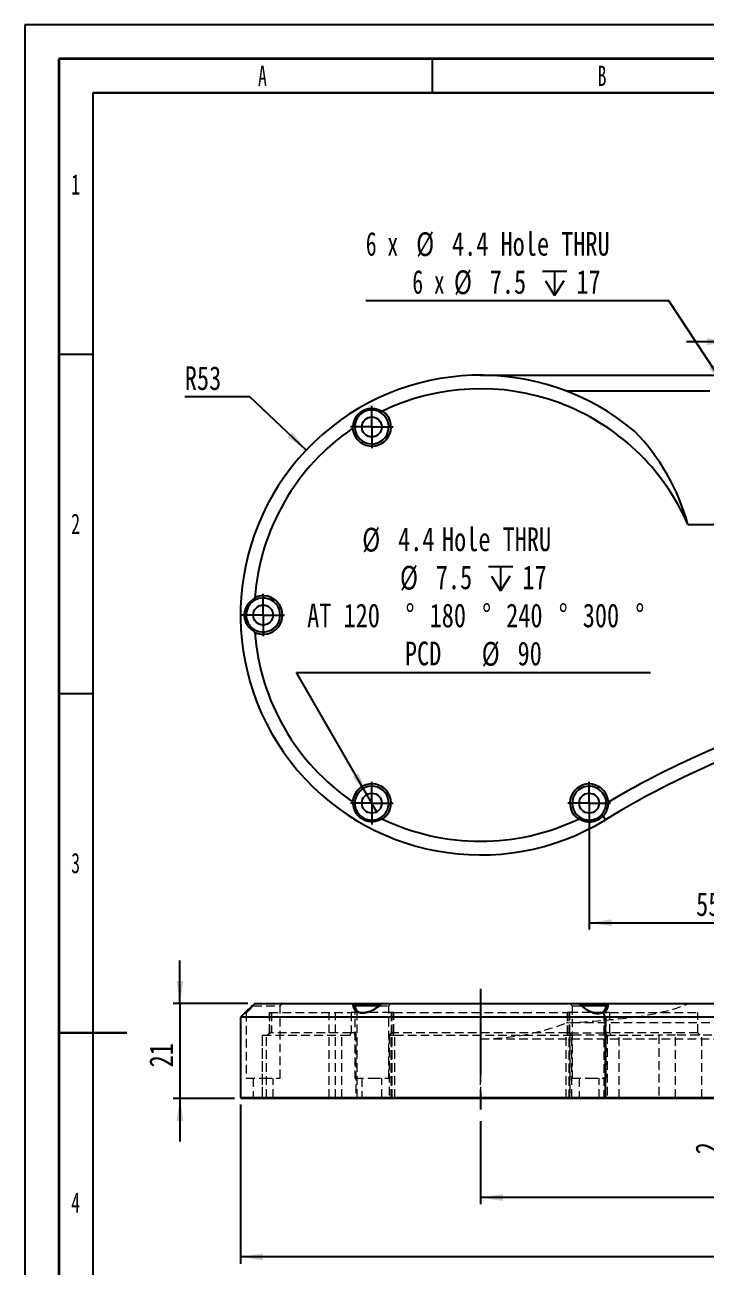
# Model space of a CAD drawing. Header units: millimetres. Extents: x 0 to 420, y 0 to 298.
# Drawn here: x 0 to 100.2, y 115.1 to 298 of the extents above; entities that cross this region are included whole.
import ezdxf

# ---------------------------------------------------------------- set-up
doc = ezdxf.new("R2010")
doc.units = ezdxf.units.MM
doc.linetypes.add('CENTERX2', pattern=[20.32, 12.7, -2.54, 2.54, -2.54])
doc.linetypes.add('HIDDEN', pattern=[1.905, 1.27, -0.635])
for name, color, linetype in [('SLD-0', 179, 'Continuous'), ('레이어10', 30, 'Continuous'), ('중심선', 1, 'CENTERX2'), ('치수선', 104, 'Continuous')]:
    doc.layers.add(name, color=color, linetype=linetype)
doc.layers.add('도면층1', color=4, linetype='Continuous', lineweight=35)
doc.layers.add('도면층2', color=3, linetype='Continuous', lineweight=25)
doc.styles.add('SLDTEXTSTYLE0', font='TXT', dxfattribs={"width": 0.638186})
doc.styles.add('SLDTEXTSTYLE3', font='TXT', dxfattribs={"width": 0.75})
doc.styles.add('SLDTEXTSTYLE5', font='TXT', dxfattribs={"width": 0.666667})
doc.dimstyles.new('SLDDIMSTYLE0', dxfattribs={"dimtxt": 3.5, "dimasz": 3.302, "dimexe": 0, "dimexo": 0.0625, "dimgap": 0.875, "dimtad": 1, "dimdec": 3, "dimlfac": 1.5, "dimrnd": 1e-09, "dimzin": 12, "dimdsep": 46, "dimtxsty": 'SLDTEXTSTYLE3', "dimsah": 1, "dimcen": 0.09, "dimadec": 0, "dimazin": 3, "dimtfac": 1, "dimtdec": 3, "dimtofl": 0, "dimtmove": 0, "dimatfit": 3, "dimfxl": 1, "dimfrac": 2, "dimtolj": 1, "dimtzin": 12, "dimarcsym": 0})
doc.dimstyles.new('SLDDIMSTYLE1', dxfattribs={"dimtxt": 3.5, "dimasz": 3.302, "dimexe": 0, "dimexo": 0.0625, "dimgap": 0.875, "dimtad": 1, "dimdec": 3, "dimlfac": 1.5, "dimrnd": 1e-09, "dimzin": 12, "dimdsep": 46, "dimtxsty": 'SLDTEXTSTYLE3', "dimsah": 1, "dimcen": 0.09, "dimadec": 0, "dimazin": 3, "dimtfac": 1, "dimtdec": 3, "dimtmove": 0, "dimatfit": 0, "dimfxl": 1, "dimfrac": 2, "dimtolj": 1, "dimtzin": 12, "dimarcsym": 0})
doc.dimstyles.new('SLDDIMSTYLE3', dxfattribs={"dimtxt": 3.5, "dimasz": 3.302, "dimexe": 0, "dimexo": 0.0625, "dimgap": 0.875, "dimtad": 0, "dimtih": 1, "dimtoh": 1, "dimdec": 3, "dimlfac": 1.5, "dimrnd": 1e-09, "dimzin": 12, "dimdsep": 46, "dimtxsty": 'SLDTEXTSTYLE3', "dimblk1": 'NONE', "dimsah": 1, "dimcen": 0, "dimadec": 0, "dimazin": 3, "dimtfac": 1, "dimtdec": 3, "dimtmove": 0, "dimatfit": 3, "dimldrblk": 'NONE', "dimfxl": 1, "dimfrac": 2, "dimtolj": 1, "dimtzin": 12, "dimarcsym": 0})
doc.dimstyles.new('SLDDIMSTYLE5', dxfattribs={"dimtxt": 3.5, "dimasz": 3.302, "dimexe": 0, "dimexo": 0.0625, "dimgap": 0.875, "dimtad": 0, "dimtih": 1, "dimtoh": 1, "dimdec": 3, "dimlfac": 1.5, "dimrnd": 1e-09, "dimzin": 12, "dimdsep": 46, "dimtxsty": 'SLDTEXTSTYLE3', "dimblk1": 'NONE', "dimsah": 1, "dimcen": 0, "dimadec": 0, "dimazin": 3, "dimtfac": 1, "dimtdec": 3, "dimtmove": 0, "dimatfit": 3, "dimldrblk": 'NONE', "dimfxl": 1, "dimfrac": 2, "dimtolj": 1, "dimtzin": 12, "dimarcsym": 0})
doc.dimstyles.new('SLDDIMSTYLE7', dxfattribs={"dimtxt": 3.5, "dimasz": 3.302, "dimexe": 0, "dimexo": 0.0625, "dimgap": 0.875, "dimtad": 0, "dimtih": 1, "dimtoh": 1, "dimdec": 3, "dimlfac": 1.5, "dimrnd": 1e-09, "dimzin": 12, "dimdsep": 46, "dimtxsty": 'SLDTEXTSTYLE3', "dimblk1": 'NONE', "dimblk2": 'NONE', "dimsah": 1, "dimcen": 0, "dimadec": 0, "dimazin": 3, "dimtfac": 1, "dimtdec": 3, "dimtofl": 0, "dimtmove": 0, "dimatfit": 3, "dimldrblk": 'NONE', "dimfxl": 1, "dimfrac": 2, "dimtolj": 1, "dimtzin": 12, "dimarcsym": 0})

# ---------------------------------------------------------------- blocks, each defined once
blk = doc.blocks.new('_D')
at = {"layer": '치수선', "transparency": 16777216}
for p, q in [((300.42, 150.02), (300.42, 124.25)), ((67.09, 136.47), (67.09, 124.25)), ((300.42, 125.25), (67.09, 125.25))]:
    blk.add_line(p, q, dxfattribs=at)
for points in [[(67.09, 125.25), (70.39, 124.74), (70.39, 125.75)], [(300.42, 125.25), (297.12, 125.75), (297.12, 124.74)]]:
    blk.add_solid(points, dxfattribs=at)
at = {"layer": '치수선', "transparency": 16777216, "insert": (180.98, 129.76), "char_height": 3.5, "attachment_point": 1, "style": 'SLDTEXTSTYLE3'}
blk.add_mtext('350', dxfattribs=at)
blk = doc.blocks.new('_D_1')
at = {"layer": '레이어10', "transparency": 16777216}
for p, q in [((311.42, 148.16), (311.42, 115.49)), ((31.76, 138.96), (31.76, 115.49)), ((311.42, 116.49), (31.76, 116.49))]:
    blk.add_line(p, q, dxfattribs=at)
for points in [[(31.76, 116.49), (35.06, 115.98), (35.06, 117)], [(311.42, 116.49), (308.12, 117), (308.12, 115.98)]]:
    blk.add_solid(points, dxfattribs=at)
at = {"layer": '레이어10', "transparency": 16777216, "char_height": 3.5, "attachment_point": 1, "style": 'SLDTEXTSTYLE3'}
for s, insert in [('(', (177.32, 121)), ('419.5', (179.04, 121)), (')', (190.68, 121))]:
    blk.add_mtext(s, dxfattribs=dict(at, insert=insert))
blk = doc.blocks.new('_D_2')
at = {"layer": '치수선', "transparency": 16777216}
for p, q in [((103.26, 139.83), (103.26, 146.18)), ((103.26, 139.83), (103.26, 138.49)), ((103.26, 138.49), (103.26, 131.61))]:
    blk.add_line(p, q, dxfattribs=at)
for points in [[(103.26, 139.83), (103.77, 143.13), (102.76, 143.13)], [(103.26, 138.49), (102.76, 135.19), (103.77, 135.19)]]:
    blk.add_solid(points, dxfattribs=at)
at = {"layer": '치수선', "transparency": 16777216, "insert": (98.75, 131.61), "char_height": 3.5, "attachment_point": 1, "rotation": 90, "style": 'SLDTEXTSTYLE3'}
blk.add_mtext('2', dxfattribs=at)
blk = doc.blocks.new('_D_5')
at = {"layer": '레이어10', "transparency": 16777216}
for p, q in [((22.84, 153.83), (22.84, 160.18)), ((32.85, 153.83), (21.84, 153.83)), ((22.84, 153.83), (22.84, 139.83)), ((30.89, 139.83), (21.84, 139.83)), ((22.84, 139.83), (22.84, 133.48))]:
    blk.add_line(p, q, dxfattribs=at)
for points in [[(22.84, 153.83), (23.35, 157.13), (22.33, 157.13)], [(22.84, 139.83), (22.33, 136.52), (23.35, 136.52)]]:
    blk.add_solid(points, dxfattribs=at)
at = {"layer": '레이어10', "transparency": 16777216, "insert": (18.33, 144.42), "char_height": 3.5, "attachment_point": 1, "rotation": 90, "style": 'SLDTEXTSTYLE3'}
blk.add_mtext('21', dxfattribs=at)
blk = doc.blocks.new('SW_SYMBOL_HOLE_DEPTH')
at = {"layer": '치수선', "color": 0}
for p, q in [((0, 875), (800, 875)), ((400, 875), (400, 75)), ((100, 555), (400, 75)), ((700, 555), (400, 75))]:
    blk.add_line(p, q, dxfattribs=at)
blk = doc.blocks.new('_D_10')
at = {"layer": '치수선', "transparency": 16777216}
for p, q in [((94.82, 257.32), (50.21, 257.32)), ((102.95, 244.95), (94.82, 257.32)), ((104.56, 242.49), (102.95, 244.95))]:
    blk.add_line(p, q, dxfattribs=at)
blk.add_solid([(102.95, 244.95), (101.56, 247.98), (100.71, 247.43)], dxfattribs=at)
at = {"layer": '치수선', "transparency": 16777216, "xscale": 0.004470703125, "yscale": 0.004470703125, "zscale": 0.004470703125}
blk.add_blockref('SW_SYMBOL_HOLE_DEPTH', (76.21, 257.8), dxfattribs=at)
at = {"layer": '치수선', "transparency": 16777216, "char_height": 3.5, "attachment_point": 1}
for s, insert, style in [('6 x', (50.21, 267.49), 'SLDTEXTSTYLE5'), ('%%c', (57.62, 267.44), 'SLDTEXTSTYLE3'), ('4.4 Hole THRU', (62.9, 267.49), 'SLDTEXTSTYLE3'), ('6 x', (57.06, 261.88), 'SLDTEXTSTYLE5'), ('%%c', (63.18, 261.83), 'SLDTEXTSTYLE3'), ('7.5', (68.46, 261.88), 'SLDTEXTSTYLE3'), ('17', (81.21, 261.88), 'SLDTEXTSTYLE3')]:
    blk.add_mtext(s, dxfattribs=dict(at, insert=insert, style=style))
blk = doc.blocks.new('_None')
blk = doc.blocks.new('_D_12')
at = {"layer": '치수선', "transparency": 16777216}
for p, q in [((50.36, 184.61), (39.99, 202.57)), ((39.99, 202.57), (92.11, 202.57)), ((51.82, 182.07), (50.36, 184.61))]:
    blk.add_line(p, q, dxfattribs=at)
blk.add_solid([(50.36, 184.61), (49.15, 187.72), (48.27, 187.22)], dxfattribs=at)
at = {"layer": '치수선', "transparency": 16777216, "xscale": 0.004470703125, "yscale": 0.004470703125, "zscale": 0.004470703125}
blk.add_blockref('SW_SYMBOL_HOLE_DEPTH', (68.27, 214.28), dxfattribs=at)
at = {"layer": '치수선', "transparency": 16777216, "char_height": 3.5, "attachment_point": 1, "style": 'SLDTEXTSTYLE3'}
for s, insert in [('%%c', (49.68, 223.91)), ('4.4', (54.96, 223.97)), ('Hole THRU', (61.42, 223.97)), ('%%c', (55.24, 218.3)), ('7.5', (60.51, 218.36)), ('17', (73.27, 218.36)), ('AT 120', (41.57, 212.75)), ('%%d', (56.06, 212.69)), ('180', (59.6, 212.75)), ('%%d', (67.34, 212.69)), ('240', (70.87, 212.75)), ('%%d', (78.61, 212.69)), ('300', (82.15, 212.75)), ('%%d', (89.89, 212.69)), ('PCD', (55.96, 207.14)), ('%%c', (67.27, 207.09)), ('90', (72.55, 207.14))]:
    blk.add_mtext(s, dxfattribs=dict(at, insert=insert))
blk = doc.blocks.new('_D_14')
at = {"layer": '치수선', "transparency": 16777216}
for p, q in [((119.76, 194.22), (119.76, 164.72)), ((83.09, 182.34), (83.09, 164.72)), ((83.09, 165.72), (119.76, 165.72))]:
    blk.add_line(p, q, dxfattribs=at)
for points in [[(83.09, 165.72), (86.39, 165.21), (86.39, 166.23)], [(119.76, 165.72), (116.45, 166.23), (116.45, 165.21)]]:
    blk.add_solid(points, dxfattribs=at)
at = {"layer": '치수선', "transparency": 16777216, "insert": (98.84, 170.23), "char_height": 3.5, "attachment_point": 1, "style": 'SLDTEXTSTYLE3'}
blk.add_mtext('55', dxfattribs=at)
blk = doc.blocks.new('_D_16')
at = {"layer": '치수선', "transparency": 16777216}
for p, q in [((103.76, 251.32), (97.41, 251.32)), ((103.76, 247.85), (103.76, 252.32)), ((103.76, 251.32), (119.76, 251.32)), ((119.76, 202.48), (119.76, 252.32)), ((119.76, 251.32), (126.11, 251.32))]:
    blk.add_line(p, q, dxfattribs=at)
for points in [[(103.76, 251.32), (100.45, 251.83), (100.45, 250.81)], [(119.76, 251.32), (123.06, 250.81), (123.06, 251.83)]]:
    blk.add_solid(points, dxfattribs=at)
at = {"layer": '치수선', "transparency": 16777216, "insert": (108.77, 255.83), "char_height": 3.5, "attachment_point": 1, "style": 'SLDTEXTSTYLE3'}
blk.add_mtext('24', dxfattribs=at)
blk = doc.blocks.new('_D_17')
at = {"layer": '레이어10', "transparency": 16777216}
blk.add_line((33.15, 243.2), (23.56, 243.2), dxfattribs=at)
at = {"layer": '레이어10', "transparency": 16777216, "insert": (23.56, 247.71), "char_height": 3.5, "attachment_point": 1, "style": 'SLDTEXTSTYLE3'}
blk.add_mtext('R53', dxfattribs=at)
blk = doc.blocks.new('_D_18')
at = {"layer": '치수선', "transparency": 16777216, "insert": (106.06, 179.83), "char_height": 3.5, "attachment_point": 1, "style": 'SLDTEXTSTYLE3'}
blk.add_mtext('R196', dxfattribs=at)
blk = doc.blocks.new('SW_CENTERMARKSYMBOL_9')
at = {"layer": '중심선', "color": 0}
for p, q in [((0, 1.67), (0, 3.13)), ((-1.67, 0), (-3.13, 0)), ((0, 0), (-1.67, 0)), ((0, 0), (0, 1.67)), ((0, 0), (0, -1.67)), ((0, 0), (1.67, 0)), ((1.67, 0), (3.13, 0)), ((0, -1.67), (0, -3.13))]:
    blk.add_line(p, q, dxfattribs=at)
blk = doc.blocks.new('SW_CENTERMARKSYMBOL_10')
at = {"layer": '중심선', "color": 0}
for p, q in [((0, 1.67), (0, 3.13)), ((-1.67, 0), (-3.13, 0)), ((0, 0), (-1.67, 0)), ((0, 0), (0, 1.67)), ((0, 0), (0, -1.67)), ((0, 0), (1.67, 0)), ((1.67, 0), (3.13, 0)), ((0, -1.67), (0, -3.13))]:
    blk.add_line(p, q, dxfattribs=at)
blk = doc.blocks.new('SW_CENTERMARKSYMBOL_11')
at = {"layer": '중심선', "color": 0}
for p, q in [((0, 1.67), (0, 3.13)), ((-1.67, 0), (-3.13, 0)), ((0, 0), (-1.67, 0)), ((0, 0), (0, 1.67)), ((0, 0), (0, -1.67)), ((0, 0), (1.67, 0)), ((1.67, 0), (3.13, 0)), ((0, -1.67), (0, -3.13))]:
    blk.add_line(p, q, dxfattribs=at)
blk = doc.blocks.new('SW_CENTERMARKSYMBOL_12')
at = {"layer": '중심선', "color": 0}
for p, q in [((0, 1.67), (0, 3.13)), ((-1.67, 0), (-3.13, 0)), ((0, 0), (-1.67, 0)), ((0, 0), (0, 1.67)), ((0, 0), (0, -1.67)), ((0, 0), (1.67, 0)), ((1.67, 0), (3.13, 0)), ((0, -1.67), (0, -3.13))]:
    blk.add_line(p, q, dxfattribs=at)

msp = doc.modelspace()

# ---------------------------------------------------------------- linework, layer by layer
at = {"color": 7, "linetype": 'Continuous', "lineweight": 25}
for p, q in [((67.090004, 246.385926), (103.145972, 246.385926)), ((100.874373, 244.0455), (79.735655, 244.0455)), ((97.640509, 224.385926), (111.634963, 224.385926)), ((85.158192, 181.469658), (84.952898, 181.672558)), ((85.506947, 180.898643), (85.158192, 181.469658)), ((33.227744, 153.237833), (33.743983, 153.728369)), ((33.854327, 153.826), (48.264076, 153.826)), ((48.264076, 153.826), (52.680255, 153.826)), ((52.680255, 153.826), (81.499753, 153.826)), ((81.499753, 153.826), (85.919787, 153.826)), ((85.919787, 153.826), (117.276474, 153.826)), ((32.354468, 152.423797), (31.756671, 151.826)), ((31.756671, 151.826), (31.756671, 139.959333)), ((85.506947, 151.826), (31.756671, 151.826)), ((52.122136, 153.492667), (48.602003, 153.492667)), ((85.584152, 153.492667), (81.95099, 153.492667)), ((84.774986, 152.389301), (84.952898, 152.445555)), ((85.158192, 152.495095), (84.952898, 152.445555)), ((85.506947, 151.826), (85.158192, 152.495095)), ((85.506947, 139.959333), (85.506947, 151.826)), ((119.849446, 151.826), (85.506947, 151.826)), ((31.756671, 139.959333), (31.890004, 139.826)), ((31.756671, 139.959333), (85.506947, 139.959333)), ((85.43745, 139.826), (31.890004, 139.826)), ((85.43745, 139.826), (85.506947, 139.959333)), ((153.614888, 139.826), (85.43745, 139.826)), ((85.506947, 139.959333), (153.614888, 139.959333))]:
    msp.add_line(p, q, dxfattribs=at)
at = {"color": 7, "linetype": 'HIDDEN', "lineweight": 18}
for p, q in [((37.590004, 153.492667), (37.923338, 153.826)), ((48.376853, 153.705818), (48.590004, 153.492667)), ((53.590004, 153.492667), (53.923338, 153.826)), ((80.256671, 153.826), (80.590004, 153.492667)), ((85.590004, 153.492667), (85.821692, 153.724354)), ((32.354301, 152.423632), (32.590004, 152.423631)), ((32.590004, 152.423655), (32.590004, 142.826)), ((33.634135, 153.492667), (37.590004, 153.492667)), ((36.036497, 152.492667), (36.016778, 152.492667)), ((36.016778, 152.492667), (36.016778, 149.492667)), ((36.036497, 152.492667), (48.043304, 152.492667)), ((36.036497, 149.492667), (36.036497, 152.492667)), ((36.330165, 152.492667), (36.330165, 149.492667)), ((37.590004, 142.826), (37.590004, 153.492667)), ((44.81651, 139.959333), (44.81651, 152.492667)), ((45.756671, 139.959333), (45.756671, 152.492667)), ((48.921909, 152.492667), (48.043304, 152.492667)), ((48.043304, 152.492667), (48.043304, 149.492667)), ((48.590004, 153.492667), (48.602003, 153.492667)), ((48.590004, 153.492667), (48.590004, 142.826)), ((48.921909, 139.959333), (48.921909, 152.492667)), ((53.943024, 152.492667), (48.921909, 152.492667)), ((49.722038, 152.423632), (49.839895, 152.423631)), ((52.122136, 153.492667), (53.590004, 153.492667)), ((53.590004, 142.826), (53.590004, 153.492667)), ((54.344152, 152.492667), (53.943024, 152.492667)), ((53.943024, 152.492667), (53.943024, 139.959333)), ((53.969747, 152.492667), (53.969747, 139.959333)), ((54.090004, 139.959333), (54.090004, 152.492667)), ((54.344152, 152.492667), (79.835857, 152.492667)), ((54.344152, 149.492667), (54.344152, 152.492667)), ((80.236985, 152.492667), (79.835857, 152.492667)), ((79.835857, 152.492667), (79.835857, 149.492667)), ((80.090004, 152.492667), (80.090004, 139.959333)), ((80.210261, 139.959333), (80.210261, 152.492667)), ((85.2581, 152.492667), (80.236985, 152.492667)), ((80.236985, 139.959333), (80.236985, 152.492667)), ((80.590004, 153.492667), (81.95099, 153.492667)), ((80.590004, 153.492667), (80.590004, 142.826)), ((85.2581, 152.492667), (85.2581, 139.959333)), ((86.136705, 152.492667), (85.2581, 152.492667)), ((85.584152, 153.492667), (85.590004, 153.492667)), ((85.590004, 142.826), (85.590004, 153.492667)), ((86.136705, 149.492667), (86.136705, 152.492667)), ((86.136705, 152.492667), (99.090004, 152.492667)), ((99.090004, 149.492667), (99.090004, 152.492667)), ((100.874373, 150.966426), (79.735655, 150.966426)), ((34.936444, 149.159333), (34.985601, 149.159333)), ((34.936444, 149.159333), (34.936444, 139.959333)), ((34.985601, 149.159333), (46.67598, 149.159333)), ((34.985601, 139.959333), (34.985601, 149.159333)), ((35.563218, 139.959333), (35.563218, 149.159333)), ((36.016778, 149.492667), (35.683445, 149.159333)), ((36.036497, 149.492667), (35.713023, 149.159333)), ((36.036497, 149.492667), (36.016778, 149.492667)), ((48.043304, 149.492667), (36.036497, 149.492667)), ((46.67598, 149.159333), (48.494176, 149.159333)), ((46.67598, 139.959333), (46.67598, 149.159333)), ((48.043304, 149.492667), (47.844901, 149.159333)), ((48.737101, 149.492667), (48.043304, 149.492667)), ((48.737101, 149.492667), (48.737101, 139.959333)), ((53.647537, 149.159333), (54.476323, 149.159333)), ((53.647537, 149.159333), (53.647537, 139.959333)), ((53.9443, 139.959333), (53.9443, 149.492667)), ((54.344152, 149.492667), (53.9443, 149.492667)), ((54.211382, 149.159333), (54.344152, 149.492667)), ((79.835857, 149.492667), (54.344152, 149.492667)), ((54.476323, 149.159333), (79.703685, 149.159333)), ((54.476323, 139.959333), (54.476323, 149.159333)), ((67.090004, 149.159333), (67.090004, 139.959333)), ((67.090004, 139.959333), (67.090004, 148.626)), ((67.090004, 148.626), (103.145972, 148.626)), ((79.703685, 139.959333), (79.703685, 149.159333)), ((79.703685, 149.159333), (80.532472, 149.159333)), ((79.968626, 149.159333), (79.835857, 149.492667)), ((80.235709, 149.492667), (79.835857, 149.492667)), ((80.235709, 149.492667), (80.235709, 139.959333)), ((80.235709, 149.492667), (85.442908, 149.492667)), ((85.756671, 149.159333), (80.532472, 149.159333)), ((80.532472, 139.959333), (80.532472, 149.159333)), ((86.136705, 149.492667), (85.442908, 149.492667)), ((85.442908, 139.959333), (85.442908, 149.492667)), ((85.685833, 149.159333), (87.504029, 149.159333)), ((85.756671, 149.159333), (85.756671, 139.959333)), ((99.090004, 149.492667), (86.136705, 149.492667)), ((86.335108, 149.159333), (86.136705, 149.492667)), ((87.504029, 149.159333), (93.371123, 149.159333)), ((87.504029, 139.959333), (87.504029, 149.159333)), ((93.371123, 149.159333), (93.371123, 139.959333)), ((95.792938, 149.159333), (93.371123, 149.159333)), ((95.792938, 139.959333), (95.792938, 149.159333)), ((101.138027, 149.159333), (95.792938, 149.159333)), ((99.423338, 149.159333), (99.090004, 149.492667)), ((99.676082, 139.959333), (99.676082, 149.159333)), ((32.590004, 142.826), (35.090004, 142.826)), ((33.623338, 142.826), (33.623338, 139.959333)), ((35.090004, 142.826), (37.590004, 142.826)), ((36.556671, 139.959333), (36.556671, 142.826)), ((48.590004, 142.826), (51.090004, 142.826)), ((49.623338, 142.826), (49.623338, 139.959333)), ((51.090004, 142.826), (53.590004, 142.826)), ((52.556671, 139.959333), (52.556671, 142.826)), ((80.590004, 142.826), (83.090004, 142.826)), ((81.623338, 142.826), (81.623338, 139.959333)), ((83.090004, 142.826), (85.590004, 142.826)), ((84.556671, 139.959333), (84.556671, 142.826)), ((33.623338, 139.959333), (33.490004, 139.826)), ((34.936444, 139.959333), (34.80311, 139.826)), ((34.985601, 139.959333), (34.857183, 139.826)), ((35.563218, 139.959333), (35.492562, 139.826)), ((36.690004, 139.826), (36.556671, 139.959333)), ((44.81651, 139.959333), (44.745854, 139.826)), ((45.623338, 139.826), (45.756671, 139.959333)), ((46.67598, 139.959333), (46.594324, 139.826)), ((48.921909, 139.959333), (49.018269, 139.826)), ((49.623338, 139.959333), (49.490004, 139.826)), ((52.690004, 139.826), (52.556671, 139.959333)), ((53.647537, 139.959333), (53.514204, 139.826)), ((53.943024, 139.959333), (53.818815, 139.835124)), ((53.818861, 139.835078), (53.9443, 139.959333)), ((53.969747, 139.959333), (53.841759, 139.826)), ((53.956671, 139.826), (54.090004, 139.959333)), ((54.425868, 139.826), (54.476323, 139.959333)), ((67.090004, 139.826), (67.090004, 139.959333)), ((79.75414, 139.826), (79.703685, 139.959333)), ((80.090004, 139.959333), (80.223338, 139.826)), ((80.33825, 139.826), (80.210261, 139.959333)), ((80.361148, 139.835078), (80.235709, 139.959333)), ((80.361194, 139.835124), (80.236985, 139.959333)), ((80.665805, 139.826), (80.532472, 139.959333)), ((81.623338, 139.959333), (81.490004, 139.826)), ((84.690004, 139.826), (84.556671, 139.959333)), ((85.16174, 139.826), (85.2581, 139.959333)), ((85.756671, 139.959333), (85.756671, 139.826)), ((87.585685, 139.826), (87.504029, 139.959333)), ((93.476248, 139.826), (93.371123, 139.959333)), ((95.849626, 139.826), (95.792938, 139.959333)), ((99.676082, 139.959333), (99.72248, 139.826))]:
    msp.add_line(p, q, dxfattribs=at)
at = {"color": 7, "linetype": 'HIDDEN', "lineweight": 18, "flags": 128}
for points in [[(51.062747, 152.749196), (51.061372, 152.749154), (51.059989, 152.749111)], [(51.063531, 152.749588), (51.062209, 152.749553), (51.060881, 152.749518)]]:
    msp.add_lwpolyline(points, dxfattribs=at)
at = {"color": 7, "linetype": 'Continuous', "lineweight": 25}
for centre in [(51.090004, 238.765405), (35.090004, 211.052592), (51.090004, 183.339779), (83.090004, 183.339779)]:
    msp.add_circle(centre, 1.466667, dxfattribs=at)
for centre, radius, start, end in [((67.090004, 211.052592), 35.333333, 50.0414655, 301.41507842), ((67.090004, 211.052592), 33.333333, 23.57817848, 115.61313404), ((51.090004, 238.765405), 2.833333, 184.14333308, 55.85666692), ((51.090004, 238.765405), 2.5, 174.38416137, 65.61584103), ((67.090004, 211.052592), 33.333333, 124.38686596, 175.61313404), ((35.090004, 211.052592), 2.5, 234.38416137, 125.61584103), ((35.090004, 211.052592), 2.833333, 244.14333308, 115.85666692), ((67.090004, 211.052592), 33.333333, 184.38686596, 235.61313404), ((153.614888, 69.385926), 132.666667, 105.8969274, 120.68145499), ((153.614888, 69.385926), 130.666667, 104.97567875, 121.41507842), ((51.090004, 183.339779), 2.833333, 304.14333308, 175.85666692), ((51.090004, 183.339779), 2.5, 294.38416137, 185.61584103), ((83.090004, 183.339779), 2.833333, 2.86864117, 235.85666692), ((83.090004, 183.339779), 2.5, 356.07882819, 242.89608942), ((67.090004, 211.052592), 33.333333, 244.38686596, 295.61313404)]:
    msp.add_arc(centre, radius, start, end, dxfattribs=at)
at = {"color": 7, "linetype": 'HIDDEN', "lineweight": 18}
msp.add_arc((67.090004, 183.959333), 35.333333, 270, 290.97102428, dxfattribs=at)
at = {"color": 7, "linetype": 'Continuous', "lineweight": 25}
msp.add_ellipse((67.090004, 215.717683), major_axis=(0, 32.072498), ratio=0.9893649353, start_param=4.9860627181, end_param=5.4863682595, dxfattribs=at)
at = {"color": 7, "linetype": 'HIDDEN', "lineweight": 18}
for centre, major_axis, ratio, start_param, end_param in [((67.090004, 155.086835), (31.731405, 0), 0.1470180924, 5.5092060281, 6.0095115695), ((67.090004, 155.765394), (35.333333, 0), 0.1454545455, 5.0784024016, 5.4097969717)]:
    msp.add_ellipse(centre, major_axis=major_axis, ratio=ratio, start_param=start_param, end_param=end_param, dxfattribs=at)
at = {"color": 7, "linetype": 'Continuous', "lineweight": 25}
for points, knots in [([(48.354418, 238.740264), (48.354392, 238.766168), (48.35434, 238.81782), (48.357969, 238.921979), (48.367919, 239.053317), (48.389532, 239.21297), (48.421255, 239.374592), (48.463684, 239.537533), (48.517222, 239.700745), (48.582133, 239.863141), (48.658944, 240.024323), (48.748409, 240.184017), (48.8508, 240.34084), (48.966043, 240.493175), (49.093912, 240.639568), (49.234365, 240.778846), (49.386457, 240.90911), (49.548813, 241.028667), (49.720432, 241.136502), (49.899798, 241.231416), (50.084626, 241.312295), (50.272569, 241.378626), (50.462791, 241.430645), (50.653586, 241.468373), (50.842967, 241.492103), (51.029256, 241.502505), (51.212254, 241.50038), (51.391129, 241.48642), (51.564809, 241.461444), (51.732428, 241.426401), (51.894058, 241.382036), (52.050007, 241.328868), (52.200084, 241.267509), (52.319748, 241.210058), (52.412291, 241.160855), (52.457093, 241.134929), (52.47957, 241.121922)], [0, 0, 0, 0, 0.0155937523, 0.0310941555, 0.0621369522, 0.0932081955, 0.1243986713, 0.1558013782, 0.1871143032, 0.2182673978, 0.2493928632, 0.2806491108, 0.3121295273, 0.3434242808, 0.3746426562, 0.4060354105, 0.4374664276, 0.4686280475, 0.499819292, 0.5313053566, 0.5625756845, 0.5936590693, 0.6248453801, 0.6563189119, 0.6875981354, 0.7187483265, 0.7499688793, 0.7814017632, 0.812706914, 0.8438526158, 0.8749671731, 0.9061573509, 0.9375142265, 0.9688392546, 0.9843669515, 1, 1, 1, 1]), ([(52.122136, 241.0424), (52.095156, 241.054301), (52.041814, 241.077832), (51.960021, 241.10964), (51.862739, 241.143874), (51.749162, 241.178202), (51.57234, 241.221402), (51.341426, 241.258256), (51.048965, 241.270988), (50.745426, 241.247987), (50.43732, 241.18572), (50.130908, 241.081766), (49.836958, 240.937017), (49.563697, 240.754342), (49.320597, 240.541152), (49.111819, 240.3045), (48.940304, 240.053228), (48.805208, 239.793536), (48.721796, 239.575405), (48.670644, 239.400215), (48.640285, 239.269795), (48.616634, 239.138992), (48.606937, 239.05353), (48.602003, 239.01005)], [0, 0, 0, 0, 0.0217341959, 0.0429711647, 0.063715515, 0.0957847704, 0.1267856485, 0.1898214741, 0.2526076782, 0.3147509038, 0.3769517701, 0.4382823352, 0.5000362916, 0.5613250471, 0.6232590451, 0.6851596571, 0.7477552715, 0.8102839843, 0.8731538235, 0.904386662, 0.9367139539, 0.9678020797, 1, 1, 1, 1]), ([(52.122136, 241.0424), (52.179943, 241.057909), (52.297827, 241.089535), (52.418216, 241.11099), (52.47957, 241.121923)], [0, 0, 0, 0, 0.4903752338, 1, 1, 1, 1]), ([(48.354417, 238.740265), (48.394545, 238.787911), (48.473319, 238.881445), (48.559649, 238.967722), (48.602003, 239.01005)], [0, 0, 0, 0, 0.5094000084, 1, 1, 1, 1]), ([(33.743984, 208.670934), (33.721537, 208.683864), (33.67678, 208.709645), (33.58839, 208.764867), (33.479623, 208.839154), (33.352166, 208.937697), (33.228059, 209.045981), (33.108162, 209.164196), (32.993585, 209.292167), (32.885402, 209.42958), (32.78422, 209.576691), (32.690653, 209.734017), (32.606036, 209.901102), (32.531731, 210.077073), (32.468885, 210.261007), (32.418494, 210.452282), (32.381728, 210.64913), (32.359367, 210.849512), (32.351788, 211.052056), (32.359274, 211.254849), (32.381644, 211.455354), (32.418172, 211.651283), (32.468233, 211.842029), (32.530956, 212.026127), (32.605096, 212.202001), (32.689233, 212.368533), (32.782572, 212.525951), (32.884099, 212.673881), (32.992569, 212.811805), (33.106726, 212.939445), (33.225962, 213.057238), (33.349981, 213.165711), (33.478159, 213.265001), (33.587745, 213.339908), (33.676627, 213.395451), (33.721481, 213.421288), (33.743983, 213.43425)], [0, 0, 0, 0, 0.0155937523, 0.0310941555, 0.0621369522, 0.0932081955, 0.1243986713, 0.1558013782, 0.1871143032, 0.2182673978, 0.2493928632, 0.2806491108, 0.3121295273, 0.3434242808, 0.3746426562, 0.4060354105, 0.4374664276, 0.4686280475, 0.499819292, 0.5313053566, 0.5625756845, 0.5936590693, 0.6248453801, 0.6563189119, 0.6875981354, 0.7187483265, 0.7499688793, 0.7814017632, 0.812706914, 0.8438526158, 0.8749671731, 0.9061573509, 0.9375142265, 0.9688392546, 0.9843669515, 1, 1, 1, 1]), ([(33.634135, 213.084942), (33.610338, 213.067528), (33.563289, 213.033098), (33.494846, 212.978166), (33.416557, 212.911035), (33.33004, 212.829838), (33.204217, 212.698306), (33.056843, 212.516755), (32.899586, 212.269843), (32.767737, 211.99547), (32.667608, 211.697508), (32.604429, 211.380171), (32.582811, 211.053228), (32.604381, 210.72524), (32.667459, 210.408114), (32.768016, 210.108981), (32.899866, 209.834809), (33.057219, 209.587966), (33.20442, 209.406663), (33.330563, 209.27477), (33.42833, 209.183268), (33.529784, 209.097384), (33.598947, 209.046255), (33.634135, 209.020243)], [0, 0, 0, 0, 0.0217341959, 0.0429711647, 0.063715515, 0.0957847703, 0.1267856485, 0.1898214741, 0.2526076782, 0.3147509038, 0.3769517701, 0.4382823352, 0.5000362916, 0.5613250471, 0.6232590451, 0.6851596571, 0.7477552715, 0.8102839843, 0.8731538235, 0.904386662, 0.9367139539, 0.9678020797, 1, 1, 1, 1]), ([(33.634134, 213.084942), (33.649607, 213.142759), (33.68116, 213.260663), (33.722775, 213.37565), (33.743983, 213.43425)], [0, 0, 0, 0, 0.4903752338, 1, 1, 1, 1]), ([(33.743983, 208.670934), (33.722784, 208.729509), (33.681169, 208.844496), (33.649615, 208.962399), (33.634135, 209.020242)], [0, 0, 0, 0, 0.5094000084, 1, 1, 1, 1]), ([(52.47957, 180.983262), (52.45715, 180.970288), (52.412444, 180.944417), (52.320426, 180.89548), (52.201707, 180.838429), (52.052638, 180.777319), (51.896808, 180.723982), (51.734482, 180.679256), (51.566368, 180.644015), (51.393272, 180.619031), (51.21528, 180.604961), (51.032248, 180.602593), (50.84524, 180.612854), (50.655693, 180.63649), (50.464978, 180.674031), (50.274133, 180.726028), (50.085275, 180.792612), (49.900558, 180.873438), (49.721361, 180.968146), (49.54948, 181.076025), (49.387022, 181.195651), (49.235607, 181.32525), (49.095446, 181.463977), (48.967375, 181.610346), (48.852134, 181.76249), (48.749981, 181.91862), (48.660322, 182.078163), (48.582974, 182.240054), (48.517764, 182.402953), (48.464302, 182.565636), (48.421909, 182.727795), (48.389979, 182.889435), (48.368079, 183.050085), (48.358001, 183.182442), (48.354341, 183.287188), (48.354392, 183.338951), (48.354418, 183.36492)], [0, 0, 0, 0, 0.0155937523, 0.0310941555, 0.0621369522, 0.0932081955, 0.1243986713, 0.1558013782, 0.1871143032, 0.2182673978, 0.2493928632, 0.2806491108, 0.3121295273, 0.3434242808, 0.3746426562, 0.4060354105, 0.4374664276, 0.4686280475, 0.499819292, 0.5313053566, 0.5625756845, 0.5936590693, 0.6248453801, 0.6563189119, 0.6875981354, 0.7187483265, 0.7499688793, 0.7814017632, 0.812706914, 0.8438526158, 0.8749671731, 0.9061573509, 0.9375142265, 0.9688392546, 0.9843669515, 1, 1, 1, 1]), ([(48.602003, 183.095134), (48.559668, 183.137442), (48.473337, 183.22372), (48.394563, 183.317253), (48.354417, 183.364919)], [0, 0, 0, 0, 0.4903752338, 1, 1, 1, 1]), ([(48.602003, 183.095134), (48.605186, 183.065819), (48.611479, 183.007858), (48.624829, 182.921118), (48.643822, 182.819753), (48.670883, 182.704229), (48.721881, 182.529496), (48.805421, 182.311091), (48.940625, 182.051447), (49.112315, 181.800075), (49.320293, 181.564381), (49.563525, 181.350997), (49.835857, 181.168804), (50.130686, 181.02349), (50.436874, 180.919554), (50.746171, 180.857074), (50.962701, 180.840733), (51.17134, 180.838975), (51.372274, 180.850689), (51.593529, 180.888269), (51.763897, 180.931109), (51.887096, 180.969173), (52.007469, 181.01279), (52.083485, 181.045933), (52.122136, 181.062785)], [0, 0, 0, 0, 0.0217339535, 0.0429706854, 0.0637148045, 0.0957837022, 0.1267842346, 0.1898193573, 0.2526048612, 0.3147473938, 0.3769475665, 0.4382774476, 0.5000307153, 0.5613187874, 0.6232520947, 0.6851520164, 0.7477469328, 0.7566776416, 0.8169696711, 0.8776691854, 0.907810129, 0.9389714154, 0.9689694071, 1, 1, 1, 1]), ([(84.952898, 181.672558), (84.969672, 181.691638), (85.003452, 181.730062), (85.051593, 181.789304), (85.105073, 181.859066), (85.162524, 181.940241), (85.241838, 182.063458), (85.329192, 182.221251), (85.414607, 182.412196), (85.481899, 182.603544), (85.532226, 182.793682), (85.560794, 182.950318), (85.576714, 183.075243), (85.581648, 183.13732), (85.584152, 183.16882)], [0, 0, 0, 0, 0.0406425347, 0.081846642, 0.1236455454, 0.1844722368, 0.2467942006, 0.3708801513, 0.4965224308, 0.6217512456, 0.7469946479, 0.872912391, 0.9355112782, 1, 1, 1, 1]), ([(85.855349, 183.364359), (85.855832, 183.32571), (85.856792, 183.24884), (85.850423, 183.092713), (85.830257, 182.895375), (85.783852, 182.655158), (85.724029, 182.447747), (85.664113, 182.28596), (85.609846, 182.158536), (85.553959, 182.043194), (85.488442, 181.923506), (85.419961, 181.811126), (85.340827, 181.694933), (85.268459, 181.599816), (85.206865, 181.524915), (85.174381, 181.488037), (85.158192, 181.469658)], [0, 0, 0, 0, 0.06281494456, 0.1249357938, 0.25040157435, 0.37501976509, 0.49947863815, 0.57092880978, 0.62485198286, 0.69666207299, 0.75017268169, 0.81239353108, 0.8745964557, 0.93703001302, 0.96861741613, 1, 1, 1, 1]), ([(85.855349, 183.364359), (85.810852, 183.329834), (85.722579, 183.261346), (85.630042, 183.199493), (85.584152, 183.16882)], [0, 0, 0, 0, 0.5040865723, 1, 1, 1, 1]), ([(52.47957, 180.983262), (52.418244, 180.99419), (52.297854, 181.015644), (52.17997, 181.047269), (52.122136, 181.062784)], [0, 0, 0, 0, 0.5094000084, 1, 1, 1, 1]), ([(85.158192, 181.469658), (85.1388, 181.448397), (85.100159, 181.406031), (85.039369, 181.344485), (84.966163, 181.274592), (84.878944, 181.197754), (84.741303, 181.087673), (84.558265, 180.961836), (84.324362, 180.832571), (84.080408, 180.72712), (83.830668, 180.64666), (83.578891, 180.591162), (83.329523, 180.559998), (83.085324, 180.551693), (82.848542, 180.564362), (82.61997, 180.596208), (82.400903, 180.645523), (82.192526, 180.710472), (81.995346, 180.789266), (81.840206, 180.865638), (81.720959, 180.932461), (81.663509, 180.968296), (81.634667, 180.986287)], [0, 0, 0, 0, 0.0210567785, 0.0419576669, 0.0627328665, 0.0940484089, 0.1251551919, 0.1880612706, 0.2504981412, 0.3129859945, 0.3758789641, 0.438355622, 0.5011748291, 0.5637226091, 0.6259299699, 0.6883601248, 0.7510906071, 0.8133277347, 0.8753618507, 0.9374983286, 0.9686212987, 1, 1, 1, 1]), ([(81.95099, 181.114325), (81.909524, 181.095738), (81.8372, 181.063318), (81.731472, 181.021121), (81.667103, 180.997958), (81.634667, 180.986287)], [0, 0, 0, 0, 0.3999979619, 0.6976554474, 1, 1, 1, 1]), ([(81.95099, 181.114325), (81.977159, 181.101263), (82.028878, 181.075447), (82.135816, 181.027822), (82.274239, 180.974293), (82.449625, 180.920811), (82.633254, 180.879387), (82.824189, 180.851402), (82.977939, 180.841), (83.178879, 180.838256), (83.385875, 180.851872), (83.642919, 180.898514), (83.853414, 180.955798), (84.06099, 181.03247), (84.26281, 181.128182), (84.455762, 181.24183), (84.637092, 181.371752), (84.776122, 181.491634), (84.879871, 181.592982), (84.928436, 181.645902), (84.952898, 181.672558)], [0, 0, 0, 0, 0.0321434135, 0.0635252849, 0.126837376, 0.1901943749, 0.2538267688, 0.3169468334, 0.3795603501, 0.4005875942, 0.5048297177, 0.5669823025, 0.629002313, 0.6911001898, 0.7525480542, 0.8142282558, 0.8761832259, 0.9378071355, 0.9686736694, 1, 1, 1, 1]), ([(33.743984, 153.728369), (33.568355, 153.561019), (33.21642, 153.225676), (32.760396, 152.799264), (32.455351, 152.516599), (32.315643, 152.387961), (32.354417, 152.423737), (32.354474, 152.42379)], [0, 0, 0, 0, 0.24927978235, 0.49952040849, 0.74986637199, 0.99962990442, 1, 1, 1, 1]), ([(52.47957, 153.728369), (52.45715, 153.706895), (52.412444, 153.664078), (52.320426, 153.579723), (52.201707, 153.476198), (52.052638, 153.355333), (51.896808, 153.238056), (51.734482, 153.125144), (51.566368, 153.017592), (51.393272, 152.916351), (51.21528, 152.821934), (51.032248, 152.734853), (50.84524, 152.656292), (50.655693, 152.587454), (50.464978, 152.529338), (50.274133, 152.48281), (50.085275, 152.448903), (49.900558, 152.428297), (49.721361, 152.421315), (49.54948, 152.428211), (49.387022, 152.448825), (49.235607, 152.482513), (49.095446, 152.528735), (48.967375, 152.586736), (48.852134, 152.655421), (48.749981, 152.733533), (48.660322, 152.820397), (48.582974, 152.915133), (48.517764, 153.016639), (48.464302, 153.123795), (48.421909, 153.23608), (48.389979, 153.353265), (48.368079, 153.474806), (48.358001, 153.579107), (48.354341, 153.663932), (48.354392, 153.706841), (48.354418, 153.728369)], [0, 0, 0, 0, 0.0155937523, 0.0310941555, 0.0621369522, 0.0932081955, 0.1243986713, 0.1558013782, 0.1871143032, 0.2182673978, 0.2493928632, 0.2806491108, 0.3121295273, 0.3434242808, 0.3746426562, 0.4060354105, 0.4374664276, 0.4686280475, 0.499819292, 0.5313053566, 0.5625756845, 0.5936590693, 0.6248453801, 0.6563189119, 0.6875981354, 0.7187483265, 0.7499688793, 0.7814017632, 0.812706914, 0.8438526158, 0.8749671731, 0.9061573509, 0.9375142265, 0.9688392546, 0.9843669515, 1, 1, 1, 1]), ([(48.602003, 153.492667), (48.559668, 153.531283), (48.473337, 153.610031), (48.394563, 153.68842), (48.354417, 153.728369)], [0, 0, 0, 0, 0.4903752338, 1, 1, 1, 1]), ([(52.47957, 153.728369), (52.418244, 153.688438), (52.297854, 153.610049), (52.17997, 153.531301), (52.122136, 153.492667)], [0, 0, 0, 0, 0.5094000084, 1, 1, 1, 1]), ([(85.158192, 152.495095), (85.1388, 152.487039), (85.100159, 152.470987), (85.039369, 152.449837), (84.966163, 152.427756), (84.878944, 152.406605), (84.741303, 152.382168), (84.558265, 152.366089), (84.324362, 152.370697), (84.080408, 152.398936), (83.830668, 152.449836), (83.578891, 152.521742), (83.329523, 152.61222), (83.085324, 152.718947), (82.848542, 152.839501), (82.61997, 152.972198), (82.400903, 153.11518), (82.192526, 153.266517), (81.995346, 153.424602), (81.840206, 153.561446), (81.720959, 153.673726), (81.663509, 153.73102), (81.634667, 153.759783)], [0, 0, 0, 0, 0.0210567785, 0.0419576669, 0.0627328665, 0.0940484089, 0.1251551919, 0.1880612706, 0.2504981412, 0.3129859945, 0.3758789641, 0.438355622, 0.5011748291, 0.5637226091, 0.6259299699, 0.6883601248, 0.7510906071, 0.8133277347, 0.8753618507, 0.9374983286, 0.9686212987, 1, 1, 1, 1]), ([(81.95099, 153.492667), (81.909524, 153.528382), (81.8372, 153.590675), (81.731472, 153.679695), (81.667103, 153.732948), (81.634667, 153.759783)], [0, 0, 0, 0, 0.3999979619, 0.6976554474, 1, 1, 1, 1]), ([(85.855349, 153.758121), (85.855832, 153.724655), (85.856792, 153.658093), (85.850423, 153.527203), (85.830257, 153.368045), (85.783852, 153.185689), (85.724029, 153.038582), (85.664113, 152.93081), (85.609846, 152.849664), (85.553959, 152.779794), (85.488442, 152.711283), (85.419961, 152.650659), (85.340827, 152.592414), (85.268459, 152.548786), (85.206865, 152.516893), (85.174381, 152.502345), (85.158192, 152.495095)], [0, 0, 0, 0, 0.06281494456, 0.1249357938, 0.25040157435, 0.37501976509, 0.49947863815, 0.57092880978, 0.62485198286, 0.69666207299, 0.75017268169, 0.81239353108, 0.8745964557, 0.93703001302, 0.96861741613, 1, 1, 1, 1]), ([(85.855349, 153.758121), (85.810852, 153.71365), (85.722579, 153.625429), (85.630042, 153.536679), (85.584152, 153.492667)], [0, 0, 0, 0, 0.5040865723, 1, 1, 1, 1]), ([(48.602003, 153.492667), (48.629084, 153.351359), (48.68303, 153.069868), (48.92326, 152.727713), (49.296642, 152.475077), (49.659607, 152.440727), (49.840044, 152.423651)], [0, 0, 0, 0, 0.2538439271, 0.5056667169, 0.7542573241, 1, 1, 1, 1]), ([(51.058048, 152.747923), (51.249502, 152.853751), (51.638649, 153.068857), (51.95926, 153.349895), (52.122136, 153.492667)], [0, 0, 0, 0, 0.4919831532, 1, 1, 1, 1]), ([(84.952898, 152.445555), (84.969672, 152.453827), (85.003452, 152.470485), (85.051593, 152.498478), (85.105073, 152.533321), (85.162524, 152.576667), (85.241838, 152.647071), (85.329192, 152.745531), (85.414607, 152.876471), (85.481899, 153.018281), (85.532226, 153.168725), (85.560794, 153.300054), (85.576714, 153.408717), (85.581648, 153.464407), (85.584152, 153.492667)], [0, 0, 0, 0, 0.0406425347, 0.081846642, 0.1236455454, 0.1844722368, 0.2467942006, 0.3708801513, 0.4965224308, 0.6217512456, 0.7469946479, 0.872912391, 0.9355112782, 1, 1, 1, 1])]:
    msp.add_open_spline(points, degree=3, knots=knots, dxfattribs=at)
for points in [[(52.47957, 241.121923), (52.546857, 241.119214), (52.613764, 241.115333), (52.680255, 241.110374)], [(48.264076, 238.560692), (48.293027, 238.620754), (48.323121, 238.680638), (48.354418, 238.740264)], [(33.743983, 213.43425), (33.779973, 213.491168), (33.816787, 213.547171), (33.854327, 213.602275)], [(33.854327, 208.50291), (33.816787, 208.558013), (33.779973, 208.614017), (33.743984, 208.670934)], [(48.354417, 183.364919), (48.32312, 183.424546), (48.293027, 183.484431), (48.264076, 183.544493)], [(85.919787, 183.481577), (85.898777, 183.442434), (85.877304, 183.403355), (85.855349, 183.364359)], [(52.680255, 180.994811), (52.613765, 180.989852), (52.546857, 180.985972), (52.47957, 180.983262)], [(81.634667, 180.986287), (81.589516, 180.98862), (81.544541, 180.99147), (81.499753, 180.994811)], [(33.854327, 153.826), (33.816787, 153.792785), (33.779973, 153.760212), (33.743984, 153.728369)], [(48.354417, 153.728369), (48.32312, 153.760213), (48.293027, 153.792785), (48.264076, 153.826)], [(52.680255, 153.826), (52.613765, 153.792785), (52.546857, 153.760212), (52.47957, 153.728369)], [(81.634667, 153.759783), (81.589516, 153.781546), (81.544541, 153.803627), (81.499753, 153.826)], [(85.919787, 153.826), (85.898777, 153.803057), (85.877304, 153.780421), (85.855349, 153.758121)]]:
    msp.add_open_spline(points, degree=3, dxfattribs=at)
at = {"color": 7, "linetype": 'HIDDEN', "lineweight": 18}
for points, knots in [([(33.743983, 153.728369), (33.722784, 153.688438), (33.681169, 153.610049), (33.649615, 153.531301), (33.634135, 153.492667)], [0, 0, 0, 0, 0.5094000084, 1, 1, 1, 1]), ([(48.354418, 153.728369), (48.349241, 153.552789), (48.344052, 153.376791), (48.423317, 153.238439), (48.423505, 153.238111)], [0, 0, 0, 0, 0.9976309106, 1, 1, 1, 1]), ([(52.122136, 153.492667), (52.179943, 153.531283), (52.297827, 153.610031), (52.418216, 153.68842), (52.47957, 153.728369)], [0, 0, 0, 0, 0.4903752338, 1, 1, 1, 1]), ([(32.590028, 152.423655), (32.59002, 152.423647), (32.562192, 152.39556), (32.66236, 152.496494), (32.885454, 152.722431), (33.227809, 153.071654), (33.498159, 153.351776), (33.634135, 153.492667)], [0, 0, 0, 0, 0.0000698352, 0.2461471224, 0.4950437161, 0.7460256056, 1, 1, 1, 1]), ([(49.458594, 152.468863), (49.537984, 152.438816), (49.617673, 152.408655), (49.721921, 152.423744), (49.722313, 152.4238)], [0, 0, 0, 0, 0.9962488896, 1, 1, 1, 1]), ([(49.840044, 152.423651), (49.840084, 152.423644), (50.011266, 152.395559), (50.443672, 152.504661), (50.863222, 152.631061), (51.054566, 152.745834), (51.058048, 152.747923)], [0, 0, 0, 0, 0.0001154524, 0.4926200403, 0.9907672513, 1, 1, 1, 1]), ([(81.95099, 153.492667), (82.169115, 153.296868), (82.602491, 152.907849), (83.28903, 152.540571), (83.853956, 152.363948), (84.264824, 152.310006), (84.5809, 152.320055), (84.729503, 152.373074), (84.774986, 152.389301)], [0, 0, 0, 0, 0.2727637423, 0.5419352934, 0.6755265322, 0.8083987367, 0.9413571218, 1, 1, 1, 1]), ([(82.122851, 153.323191), (82.144704, 153.306055), (82.18841, 153.271783), (82.229401, 153.237703), (82.249895, 153.220663)], [0, 0, 0, 0, 0.5000159405, 1, 1, 1, 1]), ([(84.685874, 152.355282), (84.718019, 152.364036), (84.782312, 152.381545), (84.847233, 152.399082), (84.879695, 152.407851)], [0, 0, 0, 0, 0.4999894989, 1, 1, 1, 1]), ([(36.330165, 149.492667), (36.210867, 149.492667), (36.096523, 149.445694), (35.888713, 149.320077), (35.792225, 149.242089), (35.698067, 149.159333)], [0, 0, 0, 0, 0.5, 0.5, 1, 1, 1, 1])]:
    msp.add_open_spline(points, degree=3, knots=knots, dxfattribs=at)
for points in [[(48.264076, 153.826), (48.293027, 153.792785), (48.323121, 153.760212), (48.354418, 153.728369)], [(48.494176, 149.159333), (48.598323, 149.272064), (48.679429, 149.38403), (48.737101, 149.492667)], [(53.9443, 149.492667), (53.843198, 149.38403), (53.768479, 149.272064), (53.717899, 149.159333)], [(80.46211, 149.159333), (80.41153, 149.272064), (80.336811, 149.38403), (80.235709, 149.492667)], [(85.442908, 149.492667), (85.50058, 149.38403), (85.581686, 149.272064), (85.685833, 149.159333)], [(48.842717, 139.826), (48.807421, 139.87064), (48.7722, 139.915118), (48.737101, 139.959333)], [(85.337292, 139.826), (85.372587, 139.87064), (85.407809, 139.915118), (85.442908, 139.959333)]]:
    msp.add_open_spline(points, degree=3, dxfattribs=at)
at = {"layer": 'SLD-0', "color": 7}
for p, q in [((420, 298), (0, 298)), ((0, 298), (0, 1))]:
    msp.add_line(p, q, dxfattribs=at)
at = {"layer": '도면층1', "color": 7}
for p, q in [((415, 293), (5, 293)), ((5, 293), (5, 6))]:
    msp.add_line(p, q, dxfattribs=at)
at = {"layer": '도면층2', "color": 7}
for p, q in [((60, 293), (60, 288)), ((410, 288), (10, 288)), ((10, 288), (10, 11)), ((10, 288), (210, 288)), ((10, 288), (10, 149.5)), ((5, 249.5), (10, 249.5)), ((5, 199.5), (10, 199.5)), ((15, 149.5), (5, 149.5)), ((5, 149.5), (10, 149.5)), ((10, 149.5), (15, 149.5))]:
    msp.add_line(p, q, dxfattribs=at)
at = {"layer": '레이어10'}
msp.add_line((41.435081, 235.348052), (33.149039, 243.195012), dxfattribs=at)
msp.add_solid([(41.435081, 235.348052), (39.38686, 237.987381), (38.688251, 237.249681)], dxfattribs=at)
at = {"layer": '중심선'}
msp.add_line((67.090004, 155.984095), (67.090004, 137.472075), dxfattribs=at)

# ---------------------------------------------------------------- block references
for name, p in [('SW_CENTERMARKSYMBOL_9', (51.090004, 238.765405)), ('SW_CENTERMARKSYMBOL_10', (35.090004, 211.052592)), ('SW_CENTERMARKSYMBOL_11', (51.090004, 183.339779)), ('SW_CENTERMARKSYMBOL_12', (83.090004, 183.339779))]:
    msp.add_blockref(name, p, dxfattribs=at)

# ---------------------------------------------------------------- texts
at = {"layer": '도면층2', "color": 7, "char_height": 3, "attachment_point": 2, "style": 'SLDTEXTSTYLE0'}
for s, insert in [('A', (34.986023, 291.992203)), ('B', (84.986023, 291.992203)), ('1', (7.478376, 275.998203)), ('2', (7.478376, 225.998203)), ('3', (7.478376, 176.023703)), ('4', (7.478376, 125.992203))]:
    msp.add_mtext(s, dxfattribs=dict(at, insert=insert))

# ---------------------------------------------------------------- dimensions: what is measured, and where the dimension line sits
at = {"layer": '레이어10'}
dim = msp.add_radius_dim(center=(67.090004, 211.052592), mpoint=(0, 0), dimstyle='SLDDIMSTYLE7', dxfattribs=at)
dim.commit()
dim.dimension.update_dxf_attribs({"geometry": '_D_17', "text_midpoint": (27.558414, 245.973137), "dimtype": 164})
dim = msp.add_linear_dim(base=(22.840748, 139.826), p1=(33.854327, 153.826), p2=(31.890004, 139.826), angle=90, dimstyle='SLDDIMSTYLE1', dxfattribs=at)
dim.commit()
dim.dimension.update_dxf_attribs({"geometry": '_D_5', "text_midpoint": (22.840748, 147.011044), "dimtype": 160})
dim = msp.add_linear_dim(base=(31.756671, 116.492667), p1=(311.423338, 149.159333), p2=(31.756671, 139.959333), text='(<>)', dimstyle='SLDDIMSTYLE0', dxfattribs=at)
dim.commit()
dim.dimension.update_dxf_attribs({"geometry": '_D_1', "text_midpoint": (184.857943, 116.492667), "dimtype": 160})
at = {"layer": '치수선'}
for p1, p2, text, dimstyle, picture, middle in [((104.562027, 242.493489), (102.951315, 244.945029), '6 x %%c4.4 Hole THRU\\P6 x%%c7.5 {\\fGDT;x}17', 'SLDDIMSTYLE3', '_D_10', (71.721831, 262.928027)), ((51.823338, 182.069609), (50.356671, 184.60995), '<>Hole THRU\\P%%c7.5 {\\fGDT;x}17\\PAT 120%%d 180%%d 240%%d 300%%d\\PPCD %%c90', 'SLDDIMSTYLE5', '_D_12', (66.840539, 213.792848))]:
    dim = msp.add_diameter_dim_2p(p1=p1, p2=p2, text=text, dimstyle=dimstyle, dxfattribs=at)
    dim.commit()
    dim.dimension.update_dxf_attribs({"geometry": picture, "text_midpoint": middle, "dimtype": 163})
for base, p1, p2, dimstyle, picture, middle in [((119.756671, 251.317089), (103.756671, 246.852592), (119.756671, 201.48204), 'SLDDIMSTYLE1', '_D_16', (111.356233, 251.317089)), ((119.756671, 165.719259), (83.090004, 183.339779), (119.756671, 195.215373), 'SLDDIMSTYLE0', '_D_14', (101.423338, 165.719259)), ((67.090004, 125.245847), (300.423338, 151.016886), (67.090004, 137.472075), 'SLDDIMSTYLE0', '_D', (184.857943, 125.245847))]:
    dim = msp.add_linear_dim(base=base, p1=p1, p2=p2, dimstyle=dimstyle, dxfattribs=at)
    dim.commit()
    dim.dimension.update_dxf_attribs({"geometry": picture, "text_midpoint": middle, "dimtype": 160})
dim = msp.add_radius_dim(center=(153.614888, 69.385926), mpoint=(0, 0), dimstyle='SLDDIMSTYLE7', dxfattribs=at)
dim.commit()
dim.dimension.update_dxf_attribs({"geometry": '_D_18', "text_midpoint": (111.356233, 178.093427), "dimtype": 164})
dim = msp.add_linear_dim(base=(103.264973, 138.492667), p1=(31.890004, 139.826), p2=(103.756671, 138.492667), angle=90, dimstyle='SLDDIMSTYLE1', dxfattribs=at)
dim.commit()
dim.dimension.update_dxf_attribs({"geometry": '_D_2', "text_midpoint": (103.264973, 132.907054), "dimtype": 160})

doc.saveas('drawing.dxf')
